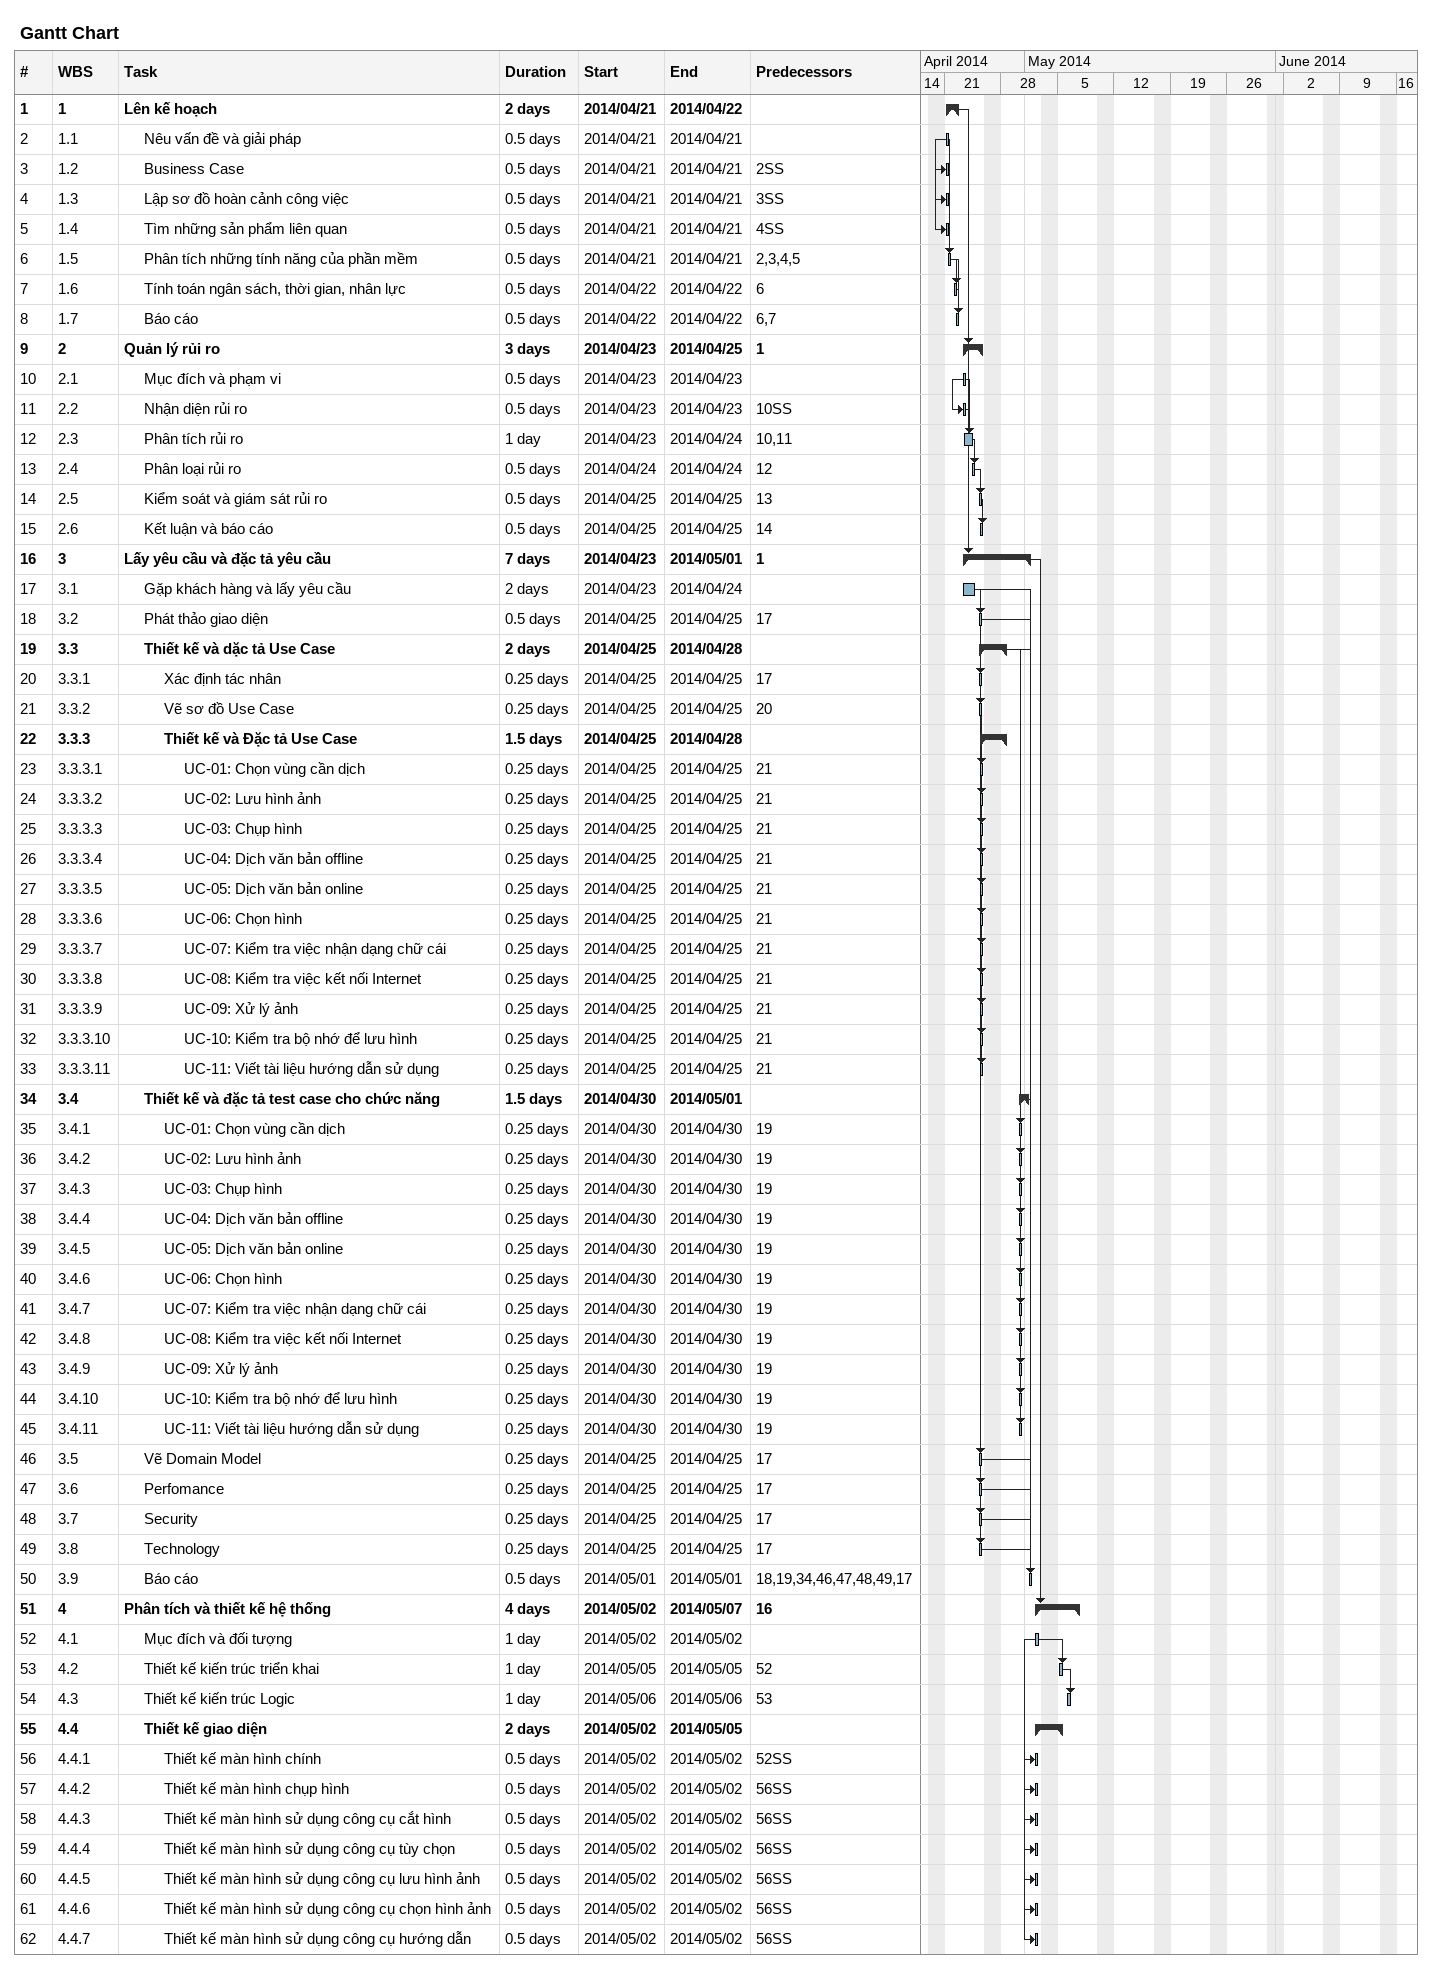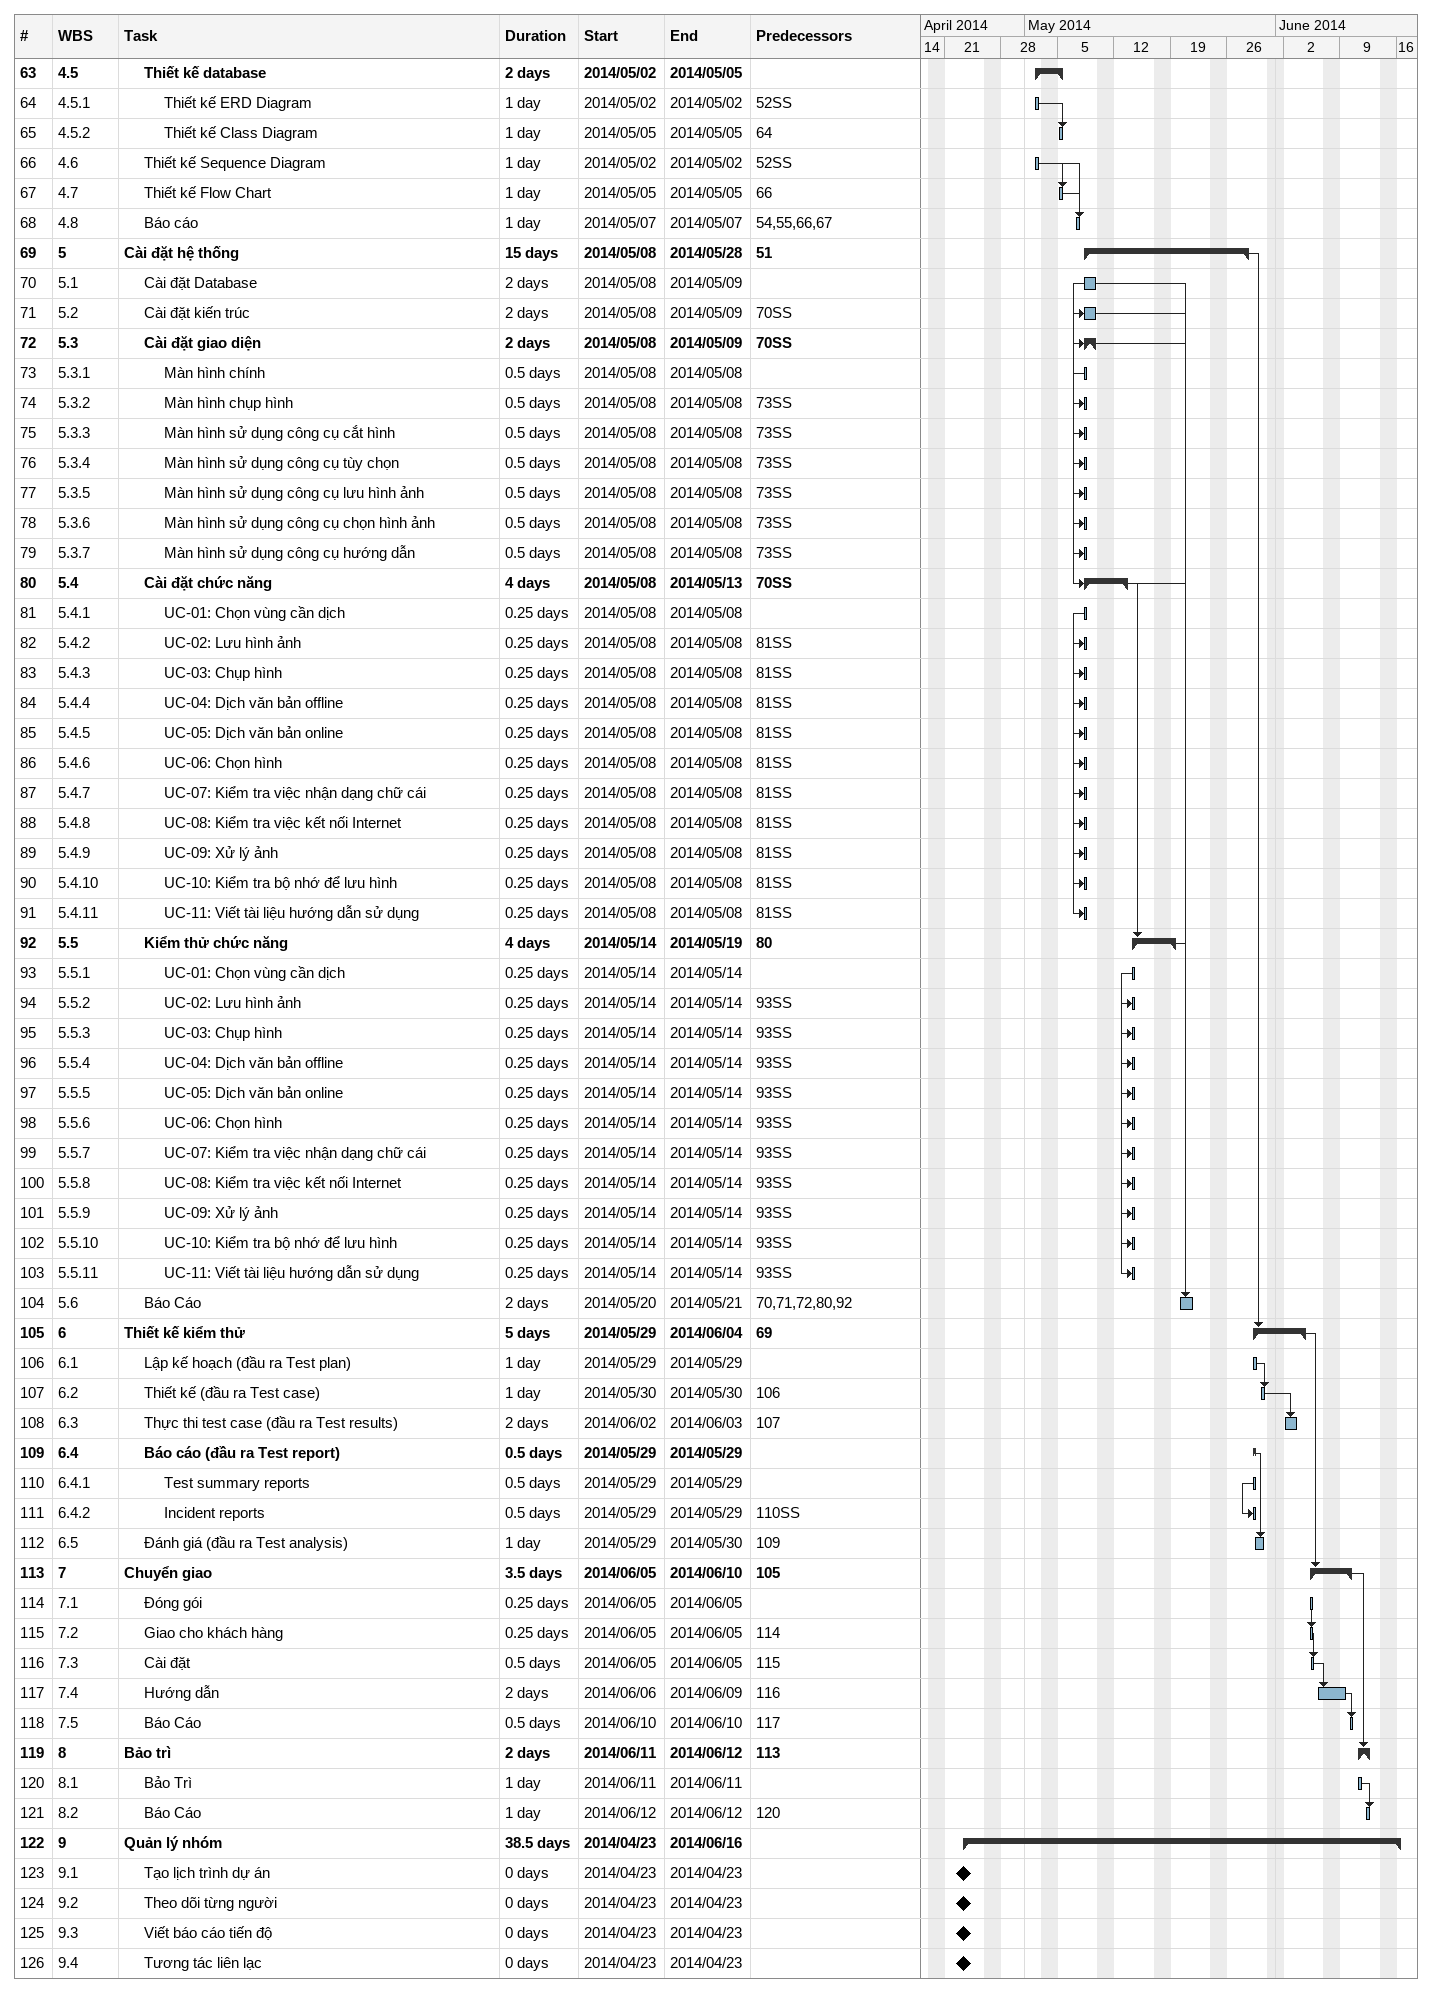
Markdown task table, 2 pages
Gantt Chart

| ID | WBS | Task | Duration | Start | Finish | Predecessors |
|---|---|---|---|---|---|---|
| 1 | 1 | **Lên kế hoạch** | 2d | 2014-04-21 | 2014-04-22 |  |
| 2 | 1.1 | Nêu vấn đề và giải pháp | 0.5d | 2014-04-21 | 2014-04-21 |  |
| 3 | 1.2 | Business Case | 0.5d | 2014-04-21 | 2014-04-21 | 2SS |
| 4 | 1.3 | Lập sơ đồ hoàn cảnh công việc | 0.5d | 2014-04-21 | 2014-04-21 | 3SS |
| 5 | 1.4 | Tìm những sản phẩm liên quan | 0.5d | 2014-04-21 | 2014-04-21 | 4SS |
| 6 | 1.5 | Phân tích những tính năng của phần mềm | 0.5d | 2014-04-21 | 2014-04-21 | 2, 3, 4, 5 |
| 7 | 1.6 | Tính toán ngân sách, thời gian, nhân lực | 0.5d | 2014-04-22 | 2014-04-22 | 6 |
| 8 | 1.7 | Báo cáo | 0.5d | 2014-04-22 | 2014-04-22 | 6, 7 |
| 9 | 2 | **Quản lý rủi ro** | 3d | 2014-04-23 | 2014-04-25 | 1 |
| 10 | 2.1 | Mục đích và phạm vi | 0.5d | 2014-04-23 | 2014-04-23 |  |
| 11 | 2.2 | Nhận diện rủi ro | 0.5d | 2014-04-23 | 2014-04-23 | 10SS |
| 12 | 2.3 | Phân tích rủi ro | 1d | 2014-04-23 | 2014-04-24 | 10, 11 |
| 13 | 2.4 | Phân loại rủi ro | 0.5d | 2014-04-24 | 2014-04-24 | 12 |
| 14 | 2.5 | Kiểm soát và giám sát rủi ro | 0.5d | 2014-04-25 | 2014-04-25 | 13 |
| 15 | 2.6 | Kết luận và báo cáo | 0.5d | 2014-04-25 | 2014-04-25 | 14 |
| 16 | 3 | **Lấy yêu cầu và đặc tả yêu cầu** | 7d | 2014-04-23 | 2014-05-01 | 1 |
| 17 | 3.1 | Gặp khách hàng và lấy yêu cầu | 2d | 2014-04-23 | 2014-04-24 |  |
| 18 | 3.2 | Phát thảo giao diện | 0.5d | 2014-04-25 | 2014-04-25 | 17 |
| 19 | 3.3 | **Thiết kế và dặc tả Use Case** | 2d | 2014-04-25 | 2014-04-28 |  |
| 20 | 3.3.1 | Xác định tác nhân | 0.25d | 2014-04-25 | 2014-04-25 | 17 |
| 21 | 3.3.2 | Vẽ sơ đồ Use Case | 0.25d | 2014-04-25 | 2014-04-25 | 20 |
| 22 | 3.3.3 | **Thiết kế và Đặc tả Use Case** | 1.5d | 2014-04-25 | 2014-04-28 |  |
| 23 | 3.3.3.1 | UC-01: Chọn vùng cần dịch | 0.25d | 2014-04-25 | 2014-04-25 | 21 |
| 24 | 3.3.3.2 | UC-02: Lưu hình ảnh | 0.25d | 2014-04-25 | 2014-04-25 | 21 |
| 25 | 3.3.3.3 | UC-03: Chụp hình | 0.25d | 2014-04-25 | 2014-04-25 | 21 |
| 26 | 3.3.3.4 | UC-04: Dịch văn bản offline | 0.25d | 2014-04-25 | 2014-04-25 | 21 |
| 27 | 3.3.3.5 | UC-05: Dịch văn bản online | 0.25d | 2014-04-25 | 2014-04-25 | 21 |
| 28 | 3.3.3.6 | UC-06: Chọn hình | 0.25d | 2014-04-25 | 2014-04-25 | 21 |
| 29 | 3.3.3.7 | UC-07: Kiểm tra việc nhận dạng chữ cái | 0.25d | 2014-04-25 | 2014-04-25 | 21 |
| 30 | 3.3.3.8 | UC-08: Kiểm tra việc kết nối Internet | 0.25d | 2014-04-25 | 2014-04-25 | 21 |
| 31 | 3.3.3.9 | UC-09: Xử lý ảnh | 0.25d | 2014-04-25 | 2014-04-25 | 21 |
| 32 | 3.3.3.10 | UC-10: Kiểm tra bộ nhớ để lưu hình | 0.25d | 2014-04-25 | 2014-04-25 | 21 |
| 33 | 3.3.3.11 | UC-11: Viết tài liệu hướng dẫn sử dụng | 0.25d | 2014-04-25 | 2014-04-25 | 21 |
| 34 | 3.4 | **Thiết kế và đặc tả test case cho chức năng** | 1.5d | 2014-04-30 | 2014-05-01 |  |
| 35 | 3.4.1 | UC-01: Chọn vùng cần dịch | 0.25d | 2014-04-30 | 2014-04-30 | 19 |
| 36 | 3.4.2 | UC-02: Lưu hình ảnh | 0.25d | 2014-04-30 | 2014-04-30 | 19 |
| 37 | 3.4.3 | UC-03: Chụp hình | 0.25d | 2014-04-30 | 2014-04-30 | 19 |
| 38 | 3.4.4 | UC-04: Dịch văn bản offline | 0.25d | 2014-04-30 | 2014-04-30 | 19 |
| 39 | 3.4.5 | UC-05: Dịch văn bản online | 0.25d | 2014-04-30 | 2014-04-30 | 19 |
| 40 | 3.4.6 | UC-06: Chọn hình | 0.25d | 2014-04-30 | 2014-04-30 | 19 |
| 41 | 3.4.7 | UC-07: Kiểm tra việc nhận dạng chữ cái | 0.25d | 2014-04-30 | 2014-04-30 | 19 |
| 42 | 3.4.8 | UC-08: Kiểm tra việc kết nối Internet | 0.25d | 2014-04-30 | 2014-04-30 | 19 |
| 43 | 3.4.9 | UC-09: Xử lý ảnh | 0.25d | 2014-04-30 | 2014-04-30 | 19 |
| 44 | 3.4.10 | UC-10: Kiểm tra bộ nhớ để lưu hình | 0.25d | 2014-04-30 | 2014-04-30 | 19 |
| 45 | 3.4.11 | UC-11: Viết tài liệu hướng dẫn sử dụng | 0.25d | 2014-04-30 | 2014-04-30 | 19 |
| 46 | 3.5 | Vẽ Domain Model | 0.25d | 2014-04-25 | 2014-04-25 | 17 |
| 47 | 3.6 | Perfomance | 0.25d | 2014-04-25 | 2014-04-25 | 17 |
| 48 | 3.7 | Security | 0.25d | 2014-04-25 | 2014-04-25 | 17 |
| 49 | 3.8 | Technology | 0.25d | 2014-04-25 | 2014-04-25 | 17 |
| 50 | 3.9 | Báo cáo | 0.5d | 2014-05-01 | 2014-05-01 | 18, 19, 34, 46, 47, 48, 49, 17 |
| 51 | 4 | **Phân tích và thiết kế hệ thống** | 4d | 2014-05-02 | 2014-05-07 | 16 |
| 52 | 4.1 | Mục đích và đối tượng | 1d | 2014-05-02 | 2014-05-02 |  |
| 53 | 4.2 | Thiết kế kiến trúc triển khai | 1d | 2014-05-05 | 2014-05-05 | 52 |
| 54 | 4.3 | Thiết kế kiến trúc Logic | 1d | 2014-05-06 | 2014-05-06 | 53 |
| 55 | 4.4 | **Thiết kế giao diện** | 2d | 2014-05-02 | 2014-05-05 |  |
| 56 | 4.4.1 | Thiết kế màn hình chính | 0.5d | 2014-05-02 | 2014-05-02 | 52SS |
| 57 | 4.4.2 | Thiết kế màn hình chụp hình | 0.5d | 2014-05-02 | 2014-05-02 | 56SS |
| 58 | 4.4.3 | Thiết kế màn hình sử dụng công cụ cắt hình | 0.5d | 2014-05-02 | 2014-05-02 | 56SS |
| 59 | 4.4.4 | Thiết kế màn hình sử dụng công cụ tùy chọn | 0.5d | 2014-05-02 | 2014-05-02 | 56SS |
| 60 | 4.4.5 | Thiết kế màn hình sử dụng công cụ lưu hình ảnh | 0.5d | 2014-05-02 | 2014-05-02 | 56SS |
| 61 | 4.4.6 | Thiết kế màn hình sử dụng công cụ chọn hình ảnh | 0.5d | 2014-05-02 | 2014-05-02 | 56SS |
| 62 | 4.4.7 | Thiết kế màn hình sử dụng công cụ hướng dẫn | 0.5d | 2014-05-02 | 2014-05-02 | 56SS |
| 63 | 4.5 | **Thiết kế database** | 2d | 2014-05-02 | 2014-05-05 |  |
| 64 | 4.5.1 | Thiết kế ERD Diagram | 1d | 2014-05-02 | 2014-05-02 | 52SS |
| 65 | 4.5.2 | Thiết kế Class Diagram | 1d | 2014-05-05 | 2014-05-05 | 64 |
| 66 | 4.6 | Thiết kế Sequence Diagram | 1d | 2014-05-02 | 2014-05-02 | 52SS |
| 67 | 4.7 | Thiết kế Flow Chart | 1d | 2014-05-05 | 2014-05-05 | 66 |
| 68 | 4.8 | Báo cáo | 1d | 2014-05-07 | 2014-05-07 | 54, 55, 66, 67 |
| 69 | 5 | **Cài đặt hệ thống** | 15d | 2014-05-08 | 2014-05-28 | 51 |
| 70 | 5.1 | Cài đặt Database | 2d | 2014-05-08 | 2014-05-09 |  |
| 71 | 5.2 | Cài đặt kiến trúc | 2d | 2014-05-08 | 2014-05-09 | 70SS |
| 72 | 5.3 | **Cài đặt giao diện** | 2d | 2014-05-08 | 2014-05-09 | 70SS |
| 73 | 5.3.1 | Màn hình chính | 0.5d | 2014-05-08 | 2014-05-08 |  |
| 74 | 5.3.2 | Màn hình chụp hình | 0.5d | 2014-05-08 | 2014-05-08 | 73SS |
| 75 | 5.3.3 | Màn hình sử dụng công cụ cắt hình | 0.5d | 2014-05-08 | 2014-05-08 | 73SS |
| 76 | 5.3.4 | Màn hình sử dụng công cụ tùy chọn | 0.5d | 2014-05-08 | 2014-05-08 | 73SS |
| 77 | 5.3.5 | Màn hình sử dụng công cụ lưu hình ảnh | 0.5d | 2014-05-08 | 2014-05-08 | 73SS |
| 78 | 5.3.6 | Màn hình sử dụng công cụ chọn hình ảnh | 0.5d | 2014-05-08 | 2014-05-08 | 73SS |
| 79 | 5.3.7 | Màn hình sử dụng công cụ hướng dẫn | 0.5d | 2014-05-08 | 2014-05-08 | 73SS |
| 80 | 5.4 | **Cài đặt chức năng** | 4d | 2014-05-08 | 2014-05-13 | 70SS |
| 81 | 5.4.1 | UC-01: Chọn vùng cần dịch | 0.25d | 2014-05-08 | 2014-05-08 |  |
| 82 | 5.4.2 | UC-02: Lưu hình ảnh | 0.25d | 2014-05-08 | 2014-05-08 | 81SS |
| 83 | 5.4.3 | UC-03: Chụp hình | 0.25d | 2014-05-08 | 2014-05-08 | 81SS |
| 84 | 5.4.4 | UC-04: Dịch văn bản offline | 0.25d | 2014-05-08 | 2014-05-08 | 81SS |
| 85 | 5.4.5 | UC-05: Dịch văn bản online | 0.25d | 2014-05-08 | 2014-05-08 | 81SS |
| 86 | 5.4.6 | UC-06: Chọn hình | 0.25d | 2014-05-08 | 2014-05-08 | 81SS |
| 87 | 5.4.7 | UC-07: Kiểm tra việc nhận dạng chữ cái | 0.25d | 2014-05-08 | 2014-05-08 | 81SS |
| 88 | 5.4.8 | UC-08: Kiểm tra việc kết nối Internet | 0.25d | 2014-05-08 | 2014-05-08 | 81SS |
| 89 | 5.4.9 | UC-09: Xử lý ảnh | 0.25d | 2014-05-08 | 2014-05-08 | 81SS |
| 90 | 5.4.10 | UC-10: Kiểm tra bộ nhớ để lưu hình | 0.25d | 2014-05-08 | 2014-05-08 | 81SS |
| 91 | 5.4.11 | UC-11: Viết tài liệu hướng dẫn sử dụng | 0.25d | 2014-05-08 | 2014-05-08 | 81SS |
| 92 | 5.5 | **Kiểm thử chức năng** | 4d | 2014-05-14 | 2014-05-19 | 80 |
| 93 | 5.5.1 | UC-01: Chọn vùng cần dịch | 0.25d | 2014-05-14 | 2014-05-14 |  |
| 94 | 5.5.2 | UC-02: Lưu hình ảnh | 0.25d | 2014-05-14 | 2014-05-14 | 93SS |
| 95 | 5.5.3 | UC-03: Chụp hình | 0.25d | 2014-05-14 | 2014-05-14 | 93SS |
| 96 | 5.5.4 | UC-04: Dịch văn bản offline | 0.25d | 2014-05-14 | 2014-05-14 | 93SS |
| 97 | 5.5.5 | UC-05: Dịch văn bản online | 0.25d | 2014-05-14 | 2014-05-14 | 93SS |
| 98 | 5.5.6 | UC-06: Chọn hình | 0.25d | 2014-05-14 | 2014-05-14 | 93SS |
| 99 | 5.5.7 | UC-07: Kiểm tra việc nhận dạng chữ cái | 0.25d | 2014-05-14 | 2014-05-14 | 93SS |
| 100 | 5.5.8 | UC-08: Kiểm tra việc kết nối Internet | 0.25d | 2014-05-14 | 2014-05-14 | 93SS |
| 101 | 5.5.9 | UC-09: Xử lý ảnh | 0.25d | 2014-05-14 | 2014-05-14 | 93SS |
| 102 | 5.5.10 | UC-10: Kiểm tra bộ nhớ để lưu hình | 0.25d | 2014-05-14 | 2014-05-14 | 93SS |
| 103 | 5.5.11 | UC-11: Viết tài liệu hướng dẫn sử dụng | 0.25d | 2014-05-14 | 2014-05-14 | 93SS |
| 104 | 5.6 | Báo Cáo | 2d | 2014-05-20 | 2014-05-21 | 70, 71, 72, 80, 92 |
| 105 | 6 | **Thiết kế kiểm thử** | 5d | 2014-05-29 | 2014-06-04 | 69 |
| 106 | 6.1 | Lập kế hoạch (đầu ra Test plan) | 1d | 2014-05-29 | 2014-05-29 |  |
| 107 | 6.2 | Thiết kế (đầu ra Test case) | 1d | 2014-05-30 | 2014-05-30 | 106 |
| 108 | 6.3 | Thực thi test case (đầu ra Test results) | 2d | 2014-06-02 | 2014-06-03 | 107 |
| 109 | 6.4 | **Báo cáo (đầu ra Test report)** | 0.5d | 2014-05-29 | 2014-05-29 |  |
| 110 | 6.4.1 | Test summary reports | 0.5d | 2014-05-29 | 2014-05-29 |  |
| 111 | 6.4.2 | Incident reports | 0.5d | 2014-05-29 | 2014-05-29 | 110SS |
| 112 | 6.5 | Đánh giá (đầu ra Test analysis) | 1d | 2014-05-29 | 2014-05-30 | 109 |
| 113 | 7 | **Chuyển giao** | 3.5d | 2014-06-05 | 2014-06-10 | 105 |
| 114 | 7.1 | Đóng gói | 0.25d | 2014-06-05 | 2014-06-05 |  |
| 115 | 7.2 | Giao cho khách hàng | 0.25d | 2014-06-05 | 2014-06-05 | 114 |
| 116 | 7.3 | Cài đặt | 0.5d | 2014-06-05 | 2014-06-05 | 115 |
| 117 | 7.4 | Hướng dẫn | 2d | 2014-06-06 | 2014-06-09 | 116 |
| 118 | 7.5 | Báo Cáo | 0.5d | 2014-06-10 | 2014-06-10 | 117 |
| 119 | 8 | **Bảo trì** | 2d | 2014-06-11 | 2014-06-12 | 113 |
| 120 | 8.1 | Bảo Trì | 1d | 2014-06-11 | 2014-06-11 |  |
| 121 | 8.2 | Báo Cáo | 1d | 2014-06-12 | 2014-06-12 | 120 |
| 122 | 9 | **Quản lý nhóm** | 38.5d | 2014-04-23 | 2014-06-16 |  |
| 123 | 9.1 | Tạo lịch trình dự án | 0d | 2014-04-23 | 2014-04-23 |  |
| 124 | 9.2 | Theo dõi từng người | 0d | 2014-04-23 | 2014-04-23 |  |
| 125 | 9.3 | Viết báo cáo tiến độ | 0d | 2014-04-23 | 2014-04-23 |  |
| 126 | 9.4 | Tương tác liên lạc | 0d | 2014-04-23 | 2014-04-23 |  |
